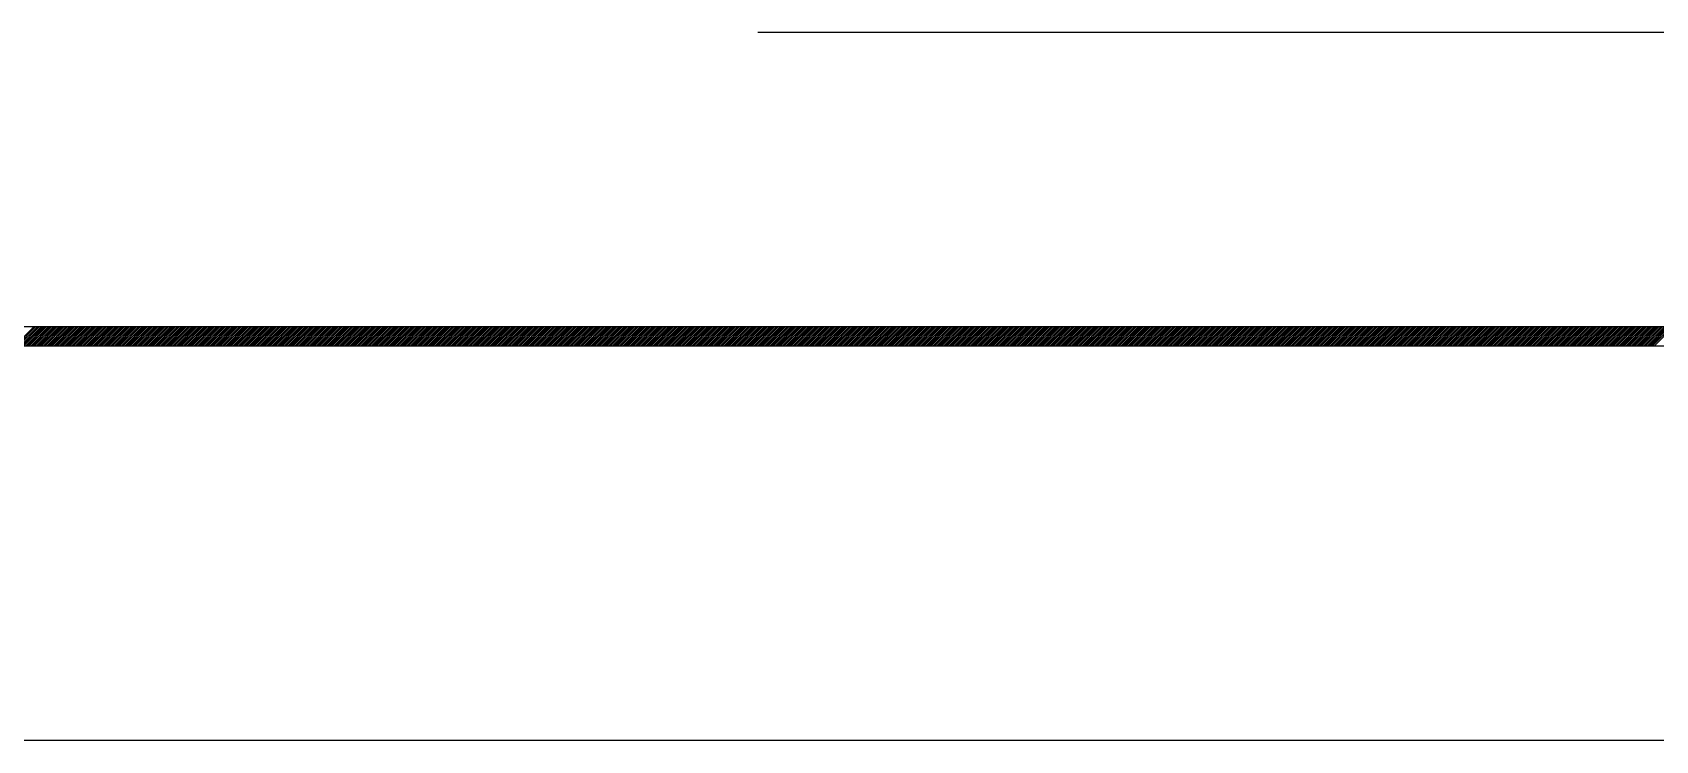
# Model space of a CAD drawing. Header units: millimetres. Extents: x 0 to 14700, y -398 to 10395.
# Drawn here: x 9075.4 to 9204.9, y 5498.3 to 5554.8 of the extents above; entities that cross this region are included whole.
import ezdxf

# ---------------------------------------------------------------- set-up
doc = ezdxf.new("R2010")
doc.units = ezdxf.units.MM
doc.header["$LTSCALE"] = 350
doc.linetypes.add('K', pattern=[2.5, 1.25, -0.25, 0.25, -0.25, 0.25, -0.25])
doc.layers.add('01', color=7, linetype='Continuous')
doc.layers.add('07', color=6, linetype='K')

# ---------------------------------------------------------------- blocks, each defined once
blk = doc.blocks.new('rtrtrt')
at = {"layer": '07', "color": 6, "linetype": 'K', "ltscale": 0.8}
for p, q in [((8330.93, 22073.95), (7868.51, 22073.95)), ((7706.62, 22048.95), (8099.72, 22048.95)), ((8082.72, 22017.45), (7845.3, 22017.45))]:
    blk.add_line(p, q, dxfattribs=at)
at = {"layer": '07', "color": 6, "linetype": 'K'}
for p, q in [((8330.93, 22050.45), (7868.51, 22050.45)), ((7921.66, 22048.95), (7923.16, 22050.45)), ((7921.8, 22048.95), (7923.3, 22050.45)), ((7921.94, 22048.95), (7923.44, 22050.45)), ((7922.08, 22048.95), (7923.58, 22050.45)), ((7922.23, 22048.95), (7923.73, 22050.45)), ((7922.37, 22048.95), (7923.87, 22050.45)), ((7922.51, 22048.95), (7924.01, 22050.45)), ((7922.65, 22048.95), (7924.15, 22050.45)), ((7922.79, 22048.95), (7924.29, 22050.45)), ((7922.93, 22048.95), (7924.43, 22050.45)), ((7923.07, 22048.95), (7924.57, 22050.45)), ((7923.22, 22048.95), (7924.72, 22050.45)), ((7923.36, 22048.95), (7924.86, 22050.45)), ((7923.5, 22048.95), (7925, 22050.45)), ((7923.64, 22048.95), (7925.14, 22050.45)), ((7923.78, 22048.95), (7925.28, 22050.45)), ((7923.92, 22048.95), (7925.42, 22050.45)), ((7924.06, 22048.95), (7925.56, 22050.45)), ((7924.21, 22048.95), (7925.71, 22050.45)), ((7924.35, 22048.95), (7925.85, 22050.45)), ((7924.49, 22048.95), (7925.99, 22050.45)), ((7924.63, 22048.95), (7926.13, 22050.45)), ((7924.77, 22048.95), (7926.27, 22050.45)), ((7924.91, 22048.95), (7926.41, 22050.45)), ((7925.05, 22048.95), (7926.55, 22050.45)), ((7925.2, 22048.95), (7926.7, 22050.45)), ((7925.34, 22048.95), (7926.84, 22050.45)), ((7925.48, 22048.95), (7926.98, 22050.45)), ((7925.62, 22048.95), (7927.12, 22050.45)), ((7925.76, 22048.95), (7927.26, 22050.45)), ((7925.9, 22048.95), (7927.4, 22050.45)), ((7926.04, 22048.95), (7927.54, 22050.45)), ((7926.19, 22048.95), (7927.69, 22050.45)), ((7926.33, 22048.95), (7927.83, 22050.45)), ((7926.47, 22048.95), (7927.97, 22050.45)), ((7926.61, 22048.95), (7928.11, 22050.45)), ((7926.75, 22048.95), (7928.25, 22050.45)), ((7926.89, 22048.95), (7928.39, 22050.45)), ((7927.03, 22048.95), (7928.53, 22050.45)), ((7927.17, 22048.95), (7928.67, 22050.45)), ((7927.32, 22048.95), (7928.82, 22050.45)), ((7927.46, 22048.95), (7928.96, 22050.45)), ((7927.6, 22048.95), (7929.1, 22050.45)), ((7927.74, 22048.95), (7929.24, 22050.45)), ((7927.88, 22048.95), (7929.38, 22050.45)), ((7928.02, 22048.95), (7929.52, 22050.45)), ((7928.16, 22048.95), (7929.66, 22050.45)), ((7928.31, 22048.95), (7929.81, 22050.45)), ((7928.45, 22048.95), (7929.95, 22050.45)), ((7928.59, 22048.95), (7930.09, 22050.45)), ((7928.73, 22048.95), (7930.23, 22050.45)), ((7928.87, 22048.95), (7930.37, 22050.45)), ((7929.01, 22048.95), (7930.51, 22050.45)), ((7929.15, 22048.95), (7930.65, 22050.45)), ((7929.3, 22048.95), (7930.8, 22050.45)), ((7929.44, 22048.95), (7930.94, 22050.45)), ((7929.58, 22048.95), (7931.08, 22050.45)), ((7929.72, 22048.95), (7931.22, 22050.45)), ((7929.86, 22048.95), (7931.36, 22050.45)), ((7930, 22048.95), (7931.5, 22050.45)), ((7930.14, 22048.95), (7931.64, 22050.45)), ((7930.29, 22048.95), (7931.79, 22050.45)), ((7930.43, 22048.95), (7931.93, 22050.45)), ((7930.57, 22048.95), (7932.07, 22050.45)), ((7930.71, 22048.95), (7932.21, 22050.45)), ((7930.85, 22048.95), (7932.35, 22050.45)), ((7930.99, 22048.95), (7932.49, 22050.45)), ((7931.13, 22048.95), (7932.63, 22050.45)), ((7931.28, 22048.95), (7932.78, 22050.45)), ((7931.42, 22048.95), (7932.92, 22050.45)), ((7931.56, 22048.95), (7933.06, 22050.45)), ((7931.7, 22048.95), (7933.2, 22050.45)), ((7931.84, 22048.95), (7933.34, 22050.45)), ((7931.98, 22048.95), (7933.48, 22050.45)), ((7932.12, 22048.95), (7933.62, 22050.45)), ((7932.27, 22048.95), (7933.77, 22050.45)), ((7932.41, 22048.95), (7933.91, 22050.45)), ((7932.55, 22048.95), (7934.05, 22050.45)), ((7932.69, 22048.95), (7934.19, 22050.45)), ((7932.83, 22048.95), (7934.33, 22050.45)), ((7932.97, 22048.95), (7934.47, 22050.45)), ((7933.11, 22048.95), (7934.61, 22050.45)), ((7933.26, 22048.95), (7934.76, 22050.45)), ((7933.4, 22048.95), (7934.9, 22050.45)), ((7933.54, 22048.95), (7935.04, 22050.45)), ((7933.68, 22048.95), (7935.18, 22050.45)), ((7933.82, 22048.95), (7935.32, 22050.45)), ((7933.96, 22048.95), (7935.46, 22050.45)), ((7934.1, 22048.95), (7935.6, 22050.45)), ((7934.25, 22048.95), (7935.75, 22050.45)), ((7934.39, 22048.95), (7935.89, 22050.45)), ((7934.53, 22048.95), (7936.03, 22050.45)), ((7934.67, 22048.95), (7936.17, 22050.45)), ((7934.81, 22048.95), (7936.31, 22050.45)), ((7934.95, 22048.95), (7936.45, 22050.45)), ((7935.09, 22048.95), (7936.59, 22050.45)), ((7935.24, 22048.95), (7936.74, 22050.45)), ((7935.38, 22048.95), (7936.88, 22050.45)), ((7935.52, 22048.95), (7937.02, 22050.45)), ((7935.66, 22048.95), (7937.16, 22050.45)), ((7935.8, 22048.95), (7937.3, 22050.45)), ((7935.94, 22048.95), (7937.44, 22050.45)), ((7936.08, 22048.95), (7937.58, 22050.45)), ((7936.23, 22048.95), (7937.73, 22050.45)), ((7936.37, 22048.95), (7937.87, 22050.45)), ((7936.51, 22048.95), (7938.01, 22050.45)), ((7936.65, 22048.95), (7938.15, 22050.45)), ((7936.79, 22048.95), (7938.29, 22050.45)), ((7936.93, 22048.95), (7938.43, 22050.45)), ((7937.07, 22048.95), (7938.57, 22050.45)), ((7937.22, 22048.95), (7938.72, 22050.45)), ((7937.36, 22048.95), (7938.86, 22050.45)), ((7937.5, 22048.95), (7939, 22050.45)), ((7937.64, 22048.95), (7939.14, 22050.45)), ((7937.78, 22048.95), (7939.28, 22050.45)), ((7937.92, 22048.95), (7939.42, 22050.45)), ((7938.06, 22048.95), (7939.56, 22050.45)), ((7938.21, 22048.95), (7939.71, 22050.45)), ((7938.35, 22048.95), (7939.85, 22050.45)), ((7938.49, 22048.95), (7939.99, 22050.45)), ((7938.63, 22048.95), (7940.13, 22050.45)), ((7938.77, 22048.95), (7940.27, 22050.45)), ((7938.91, 22048.95), (7940.41, 22050.45)), ((7939.05, 22048.95), (7940.55, 22050.45)), ((7939.2, 22048.95), (7940.7, 22050.45)), ((7939.34, 22048.95), (7940.84, 22050.45)), ((7939.48, 22048.95), (7940.98, 22050.45)), ((7939.62, 22048.95), (7941.12, 22050.45)), ((7939.76, 22048.95), (7941.26, 22050.45)), ((7939.9, 22048.95), (7941.4, 22050.45)), ((7940.04, 22048.95), (7941.54, 22050.45)), ((7940.19, 22048.95), (7941.69, 22050.45)), ((7940.33, 22048.95), (7941.83, 22050.45)), ((7940.47, 22048.95), (7941.97, 22050.45)), ((7940.61, 22048.95), (7942.11, 22050.45)), ((7940.75, 22048.95), (7942.25, 22050.45)), ((7940.89, 22048.95), (7942.39, 22050.45)), ((7941.03, 22048.95), (7942.53, 22050.45)), ((7941.18, 22048.95), (7942.68, 22050.45)), ((7941.32, 22048.95), (7942.82, 22050.45)), ((7941.46, 22048.95), (7942.96, 22050.45)), ((7941.6, 22048.95), (7943.1, 22050.45)), ((7941.74, 22048.95), (7943.24, 22050.45)), ((7941.88, 22048.95), (7943.38, 22050.45)), ((7942.02, 22048.95), (7943.52, 22050.45)), ((7942.17, 22048.95), (7943.67, 22050.45)), ((7942.31, 22048.95), (7943.81, 22050.45)), ((7942.45, 22048.95), (7943.95, 22050.45)), ((7942.59, 22048.95), (7944.09, 22050.45)), ((7942.73, 22048.95), (7944.23, 22050.45)), ((7942.87, 22048.95), (7944.37, 22050.45)), ((7943.01, 22048.95), (7944.51, 22050.45)), ((7943.16, 22048.95), (7944.66, 22050.45)), ((7943.3, 22048.95), (7944.8, 22050.45)), ((7943.44, 22048.95), (7944.94, 22050.45)), ((7943.58, 22048.95), (7945.08, 22050.45)), ((7943.72, 22048.95), (7945.22, 22050.45)), ((7943.86, 22048.95), (7945.36, 22050.45)), ((7944, 22048.95), (7945.5, 22050.45)), ((7944.15, 22048.95), (7945.65, 22050.45)), ((7944.29, 22048.95), (7945.79, 22050.45)), ((7944.43, 22048.95), (7945.93, 22050.45)), ((7944.57, 22048.95), (7946.07, 22050.45)), ((7944.71, 22048.95), (7946.21, 22050.45)), ((7944.85, 22048.95), (7946.35, 22050.45)), ((7944.99, 22048.95), (7946.49, 22050.45)), ((7945.14, 22048.95), (7946.64, 22050.45)), ((7945.28, 22048.95), (7946.78, 22050.45)), ((7945.42, 22048.95), (7946.92, 22050.45)), ((7945.56, 22048.95), (7947.06, 22050.45)), ((7945.7, 22048.95), (7947.2, 22050.45)), ((7945.84, 22048.95), (7947.34, 22050.45)), ((7945.98, 22048.95), (7947.48, 22050.45)), ((7946.13, 22048.95), (7947.63, 22050.45)), ((7946.27, 22048.95), (7947.77, 22050.45)), ((7946.41, 22048.95), (7947.91, 22050.45)), ((7946.55, 22048.95), (7948.05, 22050.45)), ((7946.69, 22048.95), (7948.19, 22050.45)), ((7946.83, 22048.95), (7948.33, 22050.45)), ((7946.97, 22048.95), (7948.47, 22050.45)), ((7947.12, 22048.95), (7948.62, 22050.45)), ((7947.26, 22048.95), (7948.76, 22050.45)), ((7947.4, 22048.95), (7948.9, 22050.45)), ((7947.54, 22048.95), (7949.04, 22050.45)), ((7947.68, 22048.95), (7949.18, 22050.45)), ((7947.82, 22048.95), (7949.32, 22050.45)), ((7947.96, 22048.95), (7949.46, 22050.45)), ((7948.11, 22048.95), (7949.61, 22050.45)), ((7948.25, 22048.95), (7949.75, 22050.45)), ((7948.39, 22048.95), (7949.89, 22050.45)), ((7948.53, 22048.95), (7950.03, 22050.45)), ((7948.67, 22048.95), (7950.17, 22050.45)), ((7948.81, 22048.95), (7950.31, 22050.45)), ((7948.95, 22048.95), (7950.45, 22050.45)), ((7949.1, 22048.95), (7950.6, 22050.45)), ((7949.24, 22048.95), (7950.74, 22050.45)), ((7949.38, 22048.95), (7950.88, 22050.45)), ((7949.52, 22048.95), (7951.02, 22050.45)), ((7949.66, 22048.95), (7951.16, 22050.45)), ((7949.8, 22048.95), (7951.3, 22050.45)), ((7949.94, 22048.95), (7951.44, 22050.45)), ((7950.09, 22048.95), (7951.59, 22050.45)), ((7950.23, 22048.95), (7951.73, 22050.45)), ((7950.37, 22048.95), (7951.87, 22050.45)), ((7950.51, 22048.95), (7952.01, 22050.45)), ((7950.65, 22048.95), (7952.15, 22050.45)), ((7950.79, 22048.95), (7952.29, 22050.45)), ((7950.93, 22048.95), (7952.43, 22050.45)), ((7951.08, 22048.95), (7952.58, 22050.45)), ((7951.22, 22048.95), (7952.72, 22050.45)), ((7951.36, 22048.95), (7952.86, 22050.45)), ((7951.5, 22048.95), (7953, 22050.45)), ((7951.64, 22048.95), (7953.14, 22050.45)), ((7951.78, 22048.95), (7953.28, 22050.45)), ((7951.92, 22048.95), (7953.42, 22050.45)), ((7952.07, 22048.95), (7953.57, 22050.45)), ((7952.21, 22048.95), (7953.71, 22050.45)), ((7952.35, 22048.95), (7953.85, 22050.45)), ((7952.49, 22048.95), (7953.99, 22050.45)), ((7952.63, 22048.95), (7954.13, 22050.45)), ((7952.77, 22048.95), (7954.27, 22050.45)), ((7952.91, 22048.95), (7954.41, 22050.45)), ((7953.06, 22048.95), (7954.56, 22050.45)), ((7953.2, 22048.95), (7954.7, 22050.45)), ((7953.34, 22048.95), (7954.84, 22050.45)), ((7953.48, 22048.95), (7954.98, 22050.45)), ((7953.62, 22048.95), (7955.12, 22050.45)), ((7953.76, 22048.95), (7955.26, 22050.45)), ((7953.9, 22048.95), (7955.4, 22050.45)), ((7954.05, 22048.95), (7955.55, 22050.45)), ((7954.19, 22048.95), (7955.69, 22050.45)), ((7954.33, 22048.95), (7955.83, 22050.45)), ((7954.47, 22048.95), (7955.97, 22050.45)), ((7954.61, 22048.95), (7956.11, 22050.45)), ((7954.75, 22048.95), (7956.25, 22050.45)), ((7954.89, 22048.95), (7956.39, 22050.45)), ((7955.03, 22048.95), (7956.53, 22050.45)), ((7955.18, 22048.95), (7956.68, 22050.45)), ((7955.32, 22048.95), (7956.82, 22050.45)), ((7955.46, 22048.95), (7956.96, 22050.45)), ((7955.6, 22048.95), (7957.1, 22050.45)), ((7955.74, 22048.95), (7957.24, 22050.45)), ((7955.88, 22048.95), (7957.38, 22050.45)), ((7956.02, 22048.95), (7957.52, 22050.45)), ((7956.17, 22048.95), (7957.67, 22050.45)), ((7956.31, 22048.95), (7957.81, 22050.45)), ((7956.45, 22048.95), (7957.95, 22050.45)), ((7956.59, 22048.95), (7958.09, 22050.45)), ((7956.73, 22048.95), (7958.23, 22050.45)), ((7956.87, 22048.95), (7958.37, 22050.45)), ((7957.01, 22048.95), (7958.51, 22050.45)), ((7957.16, 22048.95), (7958.66, 22050.45)), ((7957.3, 22048.95), (7958.8, 22050.45)), ((7957.44, 22048.95), (7958.94, 22050.45)), ((7957.58, 22048.95), (7959.08, 22050.45)), ((7957.72, 22048.95), (7959.22, 22050.45)), ((7957.86, 22048.95), (7959.36, 22050.45)), ((7958, 22048.95), (7959.5, 22050.45)), ((7958.15, 22048.95), (7959.65, 22050.45)), ((7958.29, 22048.95), (7959.79, 22050.45)), ((7958.43, 22048.95), (7959.93, 22050.45)), ((7958.57, 22048.95), (7960.07, 22050.45)), ((7958.71, 22048.95), (7960.21, 22050.45)), ((7958.85, 22048.95), (7960.35, 22050.45)), ((7958.99, 22048.95), (7960.49, 22050.45)), ((7959.14, 22048.95), (7960.64, 22050.45)), ((7959.28, 22048.95), (7960.78, 22050.45)), ((7959.42, 22048.95), (7960.92, 22050.45)), ((7959.56, 22048.95), (7961.06, 22050.45)), ((7959.7, 22048.95), (7961.2, 22050.45)), ((7959.84, 22048.95), (7961.34, 22050.45)), ((7959.98, 22048.95), (7961.48, 22050.45)), ((7960.13, 22048.95), (7961.63, 22050.45)), ((7960.27, 22048.95), (7961.77, 22050.45)), ((7960.41, 22048.95), (7961.91, 22050.45)), ((7960.55, 22048.95), (7962.05, 22050.45)), ((7960.69, 22048.95), (7962.19, 22050.45)), ((7960.83, 22048.95), (7962.33, 22050.45)), ((7960.97, 22048.95), (7962.47, 22050.45)), ((7961.12, 22048.95), (7962.62, 22050.45)), ((7961.26, 22048.95), (7962.76, 22050.45)), ((7961.4, 22048.95), (7962.9, 22050.45)), ((7961.54, 22048.95), (7963.04, 22050.45)), ((7961.68, 22048.95), (7963.18, 22050.45)), ((7961.82, 22048.95), (7963.32, 22050.45)), ((7961.96, 22048.95), (7963.46, 22050.45)), ((7962.11, 22048.95), (7963.61, 22050.45)), ((7962.25, 22048.95), (7963.75, 22050.45)), ((7962.39, 22048.95), (7963.89, 22050.45)), ((7962.53, 22048.95), (7964.03, 22050.45)), ((7962.67, 22048.95), (7964.17, 22050.45)), ((7962.81, 22048.95), (7964.31, 22050.45)), ((7962.95, 22048.95), (7964.45, 22050.45)), ((7963.1, 22048.95), (7964.6, 22050.45)), ((7963.24, 22048.95), (7964.74, 22050.45)), ((7963.38, 22048.95), (7964.88, 22050.45)), ((7963.52, 22048.95), (7965.02, 22050.45)), ((7963.66, 22048.95), (7965.16, 22050.45)), ((7963.8, 22048.95), (7965.3, 22050.45)), ((7963.94, 22048.95), (7965.44, 22050.45)), ((7964.09, 22048.95), (7965.59, 22050.45)), ((7964.23, 22048.95), (7965.73, 22050.45)), ((7964.37, 22048.95), (7965.87, 22050.45)), ((7964.51, 22048.95), (7966.01, 22050.45)), ((7964.65, 22048.95), (7966.15, 22050.45)), ((7964.79, 22048.95), (7966.29, 22050.45)), ((7964.93, 22048.95), (7966.43, 22050.45)), ((7965.08, 22048.95), (7966.58, 22050.45)), ((7965.22, 22048.95), (7966.72, 22050.45)), ((7965.36, 22048.95), (7966.86, 22050.45)), ((7965.5, 22048.95), (7967, 22050.45)), ((7965.64, 22048.95), (7967.14, 22050.45)), ((7965.78, 22048.95), (7967.28, 22050.45)), ((7965.92, 22048.95), (7967.42, 22050.45)), ((7966.07, 22048.95), (7967.57, 22050.45)), ((7966.21, 22048.95), (7967.71, 22050.45)), ((7966.35, 22048.95), (7967.85, 22050.45)), ((7966.49, 22048.95), (7967.99, 22050.45)), ((7966.63, 22048.95), (7968.13, 22050.45)), ((7966.77, 22048.95), (7968.27, 22050.45)), ((7966.91, 22048.95), (7968.41, 22050.45)), ((7967.06, 22048.95), (7968.56, 22050.45)), ((7967.2, 22048.95), (7968.7, 22050.45)), ((7967.34, 22048.95), (7968.84, 22050.45)), ((7967.48, 22048.95), (7968.98, 22050.45)), ((7967.62, 22048.95), (7969.12, 22050.45)), ((7967.76, 22048.95), (7969.26, 22050.45)), ((7967.9, 22048.95), (7969.4, 22050.45)), ((7968.05, 22048.95), (7969.55, 22050.45)), ((7968.19, 22048.95), (7969.69, 22050.45)), ((7968.33, 22048.95), (7969.83, 22050.45)), ((7968.47, 22048.95), (7969.97, 22050.45)), ((7968.61, 22048.95), (7970.11, 22050.45)), ((7968.75, 22048.95), (7970.25, 22050.45)), ((7968.89, 22048.95), (7970.39, 22050.45)), ((7969.04, 22048.95), (7970.54, 22050.45)), ((7969.18, 22048.95), (7970.68, 22050.45)), ((7969.32, 22048.95), (7970.82, 22050.45)), ((7969.46, 22048.95), (7970.96, 22050.45)), ((7969.6, 22048.95), (7971.1, 22050.45)), ((7969.74, 22048.95), (7971.24, 22050.45)), ((7969.88, 22048.95), (7971.38, 22050.45)), ((7970.03, 22048.95), (7971.53, 22050.45)), ((7970.17, 22048.95), (7971.67, 22050.45)), ((7970.31, 22048.95), (7971.81, 22050.45)), ((7970.45, 22048.95), (7971.95, 22050.45)), ((7970.59, 22048.95), (7972.09, 22050.45)), ((7970.73, 22048.95), (7972.23, 22050.45)), ((7970.87, 22048.95), (7972.37, 22050.45)), ((7971.02, 22048.95), (7972.52, 22050.45)), ((7971.16, 22048.95), (7972.66, 22050.45)), ((7971.3, 22048.95), (7972.8, 22050.45)), ((7971.44, 22048.95), (7972.94, 22050.45)), ((7971.58, 22048.95), (7973.08, 22050.45)), ((7971.72, 22048.95), (7973.22, 22050.45)), ((7971.86, 22048.95), (7973.36, 22050.45)), ((7972.01, 22048.95), (7973.51, 22050.45)), ((7972.15, 22048.95), (7973.65, 22050.45)), ((7972.29, 22048.95), (7973.79, 22050.45)), ((7972.43, 22048.95), (7973.93, 22050.45)), ((7972.57, 22048.95), (7974.07, 22050.45)), ((7972.71, 22048.95), (7974.21, 22050.45)), ((7972.85, 22048.95), (7974.35, 22050.45)), ((7973, 22048.95), (7974.5, 22050.45)), ((7973.14, 22048.95), (7974.64, 22050.45)), ((7973.28, 22048.95), (7974.78, 22050.45)), ((7973.42, 22048.95), (7974.92, 22050.45)), ((7973.56, 22048.95), (7975.06, 22050.45)), ((7973.7, 22048.95), (7975.2, 22050.45)), ((7973.84, 22048.95), (7975.34, 22050.45)), ((7973.99, 22048.95), (7975.49, 22050.45)), ((7974.13, 22048.95), (7975.63, 22050.45)), ((7974.27, 22048.95), (7975.77, 22050.45)), ((7974.41, 22048.95), (7975.91, 22050.45)), ((7974.55, 22048.95), (7976.05, 22050.45)), ((7974.69, 22048.95), (7976.19, 22050.45)), ((7974.83, 22048.95), (7976.33, 22050.45)), ((7974.98, 22048.95), (7976.48, 22050.45)), ((7975.12, 22048.95), (7976.62, 22050.45)), ((7975.26, 22048.95), (7976.76, 22050.45)), ((7975.4, 22048.95), (7976.9, 22050.45)), ((7975.54, 22048.95), (7977.04, 22050.45)), ((7975.68, 22048.95), (7977.18, 22050.45)), ((7975.82, 22048.95), (7977.32, 22050.45)), ((7975.97, 22048.95), (7977.47, 22050.45)), ((7976.11, 22048.95), (7977.61, 22050.45)), ((7976.25, 22048.95), (7977.75, 22050.45)), ((7976.39, 22048.95), (7977.89, 22050.45)), ((7976.53, 22048.95), (7978.03, 22050.45)), ((7976.67, 22048.95), (7978.17, 22050.45)), ((7976.81, 22048.95), (7978.31, 22050.45)), ((7976.96, 22048.95), (7978.46, 22050.45)), ((7977.1, 22048.95), (7978.6, 22050.45)), ((7977.24, 22048.95), (7978.74, 22050.45)), ((7977.38, 22048.95), (7978.88, 22050.45)), ((7977.52, 22048.95), (7979.02, 22050.45)), ((7977.66, 22048.95), (7979.16, 22050.45)), ((7977.8, 22048.95), (7979.3, 22050.45)), ((7977.95, 22048.95), (7979.45, 22050.45)), ((7978.09, 22048.95), (7979.59, 22050.45)), ((7978.23, 22048.95), (7979.73, 22050.45)), ((7978.37, 22048.95), (7979.87, 22050.45)), ((7978.51, 22048.95), (7980.01, 22050.45)), ((7978.65, 22048.95), (7980.15, 22050.45)), ((7978.79, 22048.95), (7980.29, 22050.45)), ((7978.94, 22048.95), (7980.44, 22050.45)), ((7979.08, 22048.95), (7980.58, 22050.45)), ((7979.22, 22048.95), (7980.72, 22050.45)), ((7979.36, 22048.95), (7980.86, 22050.45)), ((7979.5, 22048.95), (7981, 22050.45)), ((7979.64, 22048.95), (7981.14, 22050.45)), ((7979.78, 22048.95), (7981.28, 22050.45)), ((7979.93, 22048.95), (7981.43, 22050.45)), ((7980.07, 22048.95), (7981.57, 22050.45)), ((7980.21, 22048.95), (7981.71, 22050.45)), ((7980.35, 22048.95), (7981.85, 22050.45)), ((7980.49, 22048.95), (7981.99, 22050.45)), ((7980.63, 22048.95), (7982.13, 22050.45)), ((7980.77, 22048.95), (7982.27, 22050.45)), ((7980.92, 22048.95), (7982.42, 22050.45)), ((7981.06, 22048.95), (7982.56, 22050.45)), ((7981.2, 22048.95), (7982.7, 22050.45)), ((7981.34, 22048.95), (7982.84, 22050.45)), ((7981.48, 22048.95), (7982.98, 22050.45)), ((7981.62, 22048.95), (7983.12, 22050.45)), ((7981.76, 22048.95), (7983.26, 22050.45)), ((7981.91, 22048.95), (7983.41, 22050.45)), ((7982.05, 22048.95), (7983.55, 22050.45)), ((7982.19, 22048.95), (7983.69, 22050.45)), ((7982.33, 22048.95), (7983.83, 22050.45)), ((7982.47, 22048.95), (7983.97, 22050.45)), ((7982.61, 22048.95), (7984.11, 22050.45)), ((7982.75, 22048.95), (7984.25, 22050.45)), ((7982.89, 22048.95), (7984.39, 22050.45)), ((7983.04, 22048.95), (7984.54, 22050.45)), ((7983.18, 22048.95), (7984.68, 22050.45)), ((7983.32, 22048.95), (7984.82, 22050.45)), ((7983.46, 22048.95), (7984.96, 22050.45)), ((7983.6, 22048.95), (7985.1, 22050.45)), ((7983.74, 22048.95), (7985.24, 22050.45)), ((7983.88, 22048.95), (7985.38, 22050.45)), ((7984.03, 22048.95), (7985.53, 22050.45)), ((7984.17, 22048.95), (7985.67, 22050.45)), ((7984.31, 22048.95), (7985.81, 22050.45)), ((7984.45, 22048.95), (7985.95, 22050.45)), ((7984.59, 22048.95), (7986.09, 22050.45)), ((7984.73, 22048.95), (7986.23, 22050.45)), ((7984.87, 22048.95), (7986.37, 22050.45)), ((7985.02, 22048.95), (7986.52, 22050.45)), ((7985.16, 22048.95), (7986.66, 22050.45)), ((7985.3, 22048.95), (7986.8, 22050.45)), ((7985.44, 22048.95), (7986.94, 22050.45)), ((7985.58, 22048.95), (7987.08, 22050.45)), ((7985.72, 22048.95), (7987.22, 22050.45)), ((7985.86, 22048.95), (7987.36, 22050.45)), ((7986.01, 22048.95), (7987.51, 22050.45)), ((7986.15, 22048.95), (7987.65, 22050.45)), ((7986.29, 22048.95), (7987.79, 22050.45)), ((7986.43, 22048.95), (7987.93, 22050.45)), ((7986.57, 22048.95), (7988.07, 22050.45)), ((7986.71, 22048.95), (7988.21, 22050.45)), ((7986.85, 22048.95), (7988.35, 22050.45)), ((7987, 22048.95), (7988.5, 22050.45)), ((7987.14, 22048.95), (7988.64, 22050.45)), ((7987.28, 22048.95), (7988.78, 22050.45)), ((7987.42, 22048.95), (7988.92, 22050.45)), ((7987.56, 22048.95), (7989.06, 22050.45)), ((7987.7, 22048.95), (7989.2, 22050.45)), ((7987.84, 22048.95), (7989.34, 22050.45)), ((7987.99, 22048.95), (7989.49, 22050.45)), ((7988.13, 22048.95), (7989.63, 22050.45)), ((7988.27, 22048.95), (7989.77, 22050.45)), ((7988.41, 22048.95), (7989.91, 22050.45)), ((7988.55, 22048.95), (7990.05, 22050.45)), ((7988.69, 22048.95), (7990.19, 22050.45)), ((7988.83, 22048.95), (7990.33, 22050.45)), ((7988.98, 22048.95), (7990.48, 22050.45)), ((7989.12, 22048.95), (7990.62, 22050.45)), ((7989.26, 22048.95), (7990.76, 22050.45)), ((7989.4, 22048.95), (7990.9, 22050.45)), ((7989.54, 22048.95), (7991.04, 22050.45)), ((7989.68, 22048.95), (7991.18, 22050.45)), ((7989.82, 22048.95), (7991.32, 22050.45)), ((7989.97, 22048.95), (7991.47, 22050.45)), ((7990.11, 22048.95), (7991.61, 22050.45)), ((7990.25, 22048.95), (7991.75, 22050.45)), ((7990.39, 22048.95), (7991.89, 22050.45)), ((7990.53, 22048.95), (7992.03, 22050.45)), ((7990.67, 22048.95), (7992.17, 22050.45)), ((7990.81, 22048.95), (7992.31, 22050.45)), ((7990.96, 22048.95), (7992.46, 22050.45)), ((7991.1, 22048.95), (7992.6, 22050.45)), ((7991.24, 22048.95), (7992.74, 22050.45)), ((7991.38, 22048.95), (7992.88, 22050.45)), ((7991.52, 22048.95), (7993.02, 22050.45)), ((7991.66, 22048.95), (7993.16, 22050.45)), ((7991.8, 22048.95), (7993.3, 22050.45)), ((7991.95, 22048.95), (7993.45, 22050.45)), ((7992.09, 22048.95), (7993.59, 22050.45)), ((7992.23, 22048.95), (7993.73, 22050.45)), ((7992.37, 22048.95), (7993.87, 22050.45)), ((7992.51, 22048.95), (7994.01, 22050.45)), ((7992.65, 22048.95), (7994.15, 22050.45)), ((7992.79, 22048.95), (7994.29, 22050.45)), ((7992.94, 22048.95), (7994.44, 22050.45)), ((7993.08, 22048.95), (7994.58, 22050.45)), ((7993.22, 22048.95), (7994.72, 22050.45)), ((7993.36, 22048.95), (7994.86, 22050.45)), ((7993.5, 22048.95), (7995, 22050.45)), ((7993.64, 22048.95), (7995.14, 22050.45)), ((7993.78, 22048.95), (7995.28, 22050.45)), ((7993.93, 22048.95), (7995.43, 22050.45)), ((7994.07, 22048.95), (7995.57, 22050.45)), ((7994.21, 22048.95), (7995.71, 22050.45)), ((7994.35, 22048.95), (7995.85, 22050.45)), ((7994.49, 22048.95), (7995.99, 22050.45)), ((7994.63, 22048.95), (7996.13, 22050.45)), ((7994.77, 22048.95), (7996.27, 22050.45)), ((7994.92, 22048.95), (7996.42, 22050.45)), ((7995.06, 22048.95), (7996.56, 22050.45)), ((7995.2, 22048.95), (7996.7, 22050.45)), ((7995.34, 22048.95), (7996.84, 22050.45)), ((7995.48, 22048.95), (7996.98, 22050.45)), ((7995.62, 22048.95), (7997.12, 22050.45)), ((7995.76, 22048.95), (7997.26, 22050.45)), ((7995.91, 22048.95), (7997.41, 22050.45)), ((7996.05, 22048.95), (7997.55, 22050.45)), ((7996.19, 22048.95), (7997.69, 22050.45)), ((7996.33, 22048.95), (7997.83, 22050.45)), ((7996.47, 22048.95), (7997.97, 22050.45)), ((7996.61, 22048.95), (7998.11, 22050.45)), ((7996.75, 22048.95), (7998.25, 22050.45)), ((7996.9, 22048.95), (7998.4, 22050.45)), ((7997.04, 22048.95), (7998.54, 22050.45)), ((7997.18, 22048.95), (7998.68, 22050.45)), ((7997.32, 22048.95), (7998.82, 22050.45)), ((7997.46, 22048.95), (7998.96, 22050.45)), ((7997.6, 22048.95), (7999.1, 22050.45)), ((7997.74, 22048.95), (7999.24, 22050.45)), ((7997.89, 22048.95), (7999.39, 22050.45)), ((7998.03, 22048.95), (7999.53, 22050.45)), ((7998.17, 22048.95), (7999.67, 22050.45)), ((7998.31, 22048.95), (7999.81, 22050.45)), ((7998.45, 22048.95), (7999.95, 22050.45)), ((7998.59, 22048.95), (8000.09, 22050.45)), ((7998.73, 22048.95), (8000.23, 22050.45)), ((7998.88, 22048.95), (8000.38, 22050.45)), ((7999.02, 22048.95), (8000.52, 22050.45)), ((7999.16, 22048.95), (8000.66, 22050.45)), ((7999.3, 22048.95), (8000.8, 22050.45)), ((7999.44, 22048.95), (8000.94, 22050.45)), ((7999.58, 22048.95), (8001.08, 22050.45)), ((7999.72, 22048.95), (8001.22, 22050.45)), ((7999.87, 22048.95), (8001.37, 22050.45)), ((8000.01, 22048.95), (8001.51, 22050.45)), ((8000.15, 22048.95), (8001.65, 22050.45)), ((8000.29, 22048.95), (8001.79, 22050.45)), ((8000.43, 22048.95), (8001.93, 22050.45)), ((8000.57, 22048.95), (8002.07, 22050.45)), ((8000.71, 22048.95), (8002.21, 22050.45)), ((8000.86, 22048.95), (8002.36, 22050.45)), ((8001, 22048.95), (8002.5, 22050.45)), ((8001.14, 22048.95), (8002.64, 22050.45)), ((8001.28, 22048.95), (8002.78, 22050.45)), ((8001.42, 22048.95), (8002.92, 22050.45)), ((8001.56, 22048.95), (8003.06, 22050.45)), ((8001.7, 22048.95), (8003.2, 22050.45)), ((8001.85, 22048.95), (8003.35, 22050.45)), ((8001.99, 22048.95), (8003.49, 22050.45)), ((8002.13, 22048.95), (8003.63, 22050.45)), ((8002.27, 22048.95), (8003.77, 22050.45)), ((8002.41, 22048.95), (8003.91, 22050.45)), ((8002.55, 22048.95), (8004.05, 22050.45)), ((8002.69, 22048.95), (8004.19, 22050.45)), ((8002.84, 22048.95), (8004.34, 22050.45)), ((8002.98, 22048.95), (8004.48, 22050.45)), ((8003.12, 22048.95), (8004.62, 22050.45)), ((8003.26, 22048.95), (8004.76, 22050.45)), ((8003.4, 22048.95), (8004.9, 22050.45)), ((8003.54, 22048.95), (8005.04, 22050.45)), ((8003.68, 22048.95), (8005.18, 22050.45)), ((8003.83, 22048.95), (8005.33, 22050.45)), ((8003.97, 22048.95), (8005.47, 22050.45)), ((8004.11, 22048.95), (8005.61, 22050.45)), ((8004.25, 22048.95), (8005.75, 22050.45)), ((8004.39, 22048.95), (8005.89, 22050.45)), ((8004.53, 22048.95), (8006.03, 22050.45)), ((8004.67, 22048.95), (8006.17, 22050.45)), ((8004.82, 22048.95), (8006.32, 22050.45)), ((8004.96, 22048.95), (8006.46, 22050.45)), ((8005.1, 22048.95), (8006.6, 22050.45)), ((8005.24, 22048.95), (8006.74, 22050.45)), ((8005.38, 22048.95), (8006.88, 22050.45)), ((8005.52, 22048.95), (8007.02, 22050.45)), ((8005.66, 22048.95), (8007.16, 22050.45)), ((8005.81, 22048.95), (8007.31, 22050.45)), ((8005.95, 22048.95), (8007.45, 22050.45)), ((8006.09, 22048.95), (8007.59, 22050.45)), ((8006.23, 22048.95), (8007.73, 22050.45)), ((8006.37, 22048.95), (8007.87, 22050.45)), ((8006.51, 22048.95), (8008.01, 22050.45)), ((8006.65, 22048.95), (8008.15, 22050.45)), ((8006.8, 22048.95), (8008.3, 22050.45)), ((8006.94, 22048.95), (8008.44, 22050.45)), ((8007.08, 22048.95), (8008.58, 22050.45)), ((8007.22, 22048.95), (8008.72, 22050.45)), ((8007.36, 22048.95), (8008.86, 22050.45)), ((8007.5, 22048.95), (8009, 22050.45)), ((8007.64, 22048.95), (8009.14, 22050.45)), ((8007.79, 22048.95), (8009.29, 22050.45)), ((8007.93, 22048.95), (8009.43, 22050.45)), ((8008.07, 22048.95), (8009.57, 22050.45)), ((8008.21, 22048.95), (8009.71, 22050.45)), ((8008.35, 22048.95), (8009.85, 22050.45)), ((8008.49, 22048.95), (8009.99, 22050.45)), ((8008.63, 22048.95), (8010.13, 22050.45)), ((8008.78, 22048.95), (8010.28, 22050.45)), ((8008.92, 22048.95), (8010.42, 22050.45)), ((8009.06, 22048.95), (8010.56, 22050.45)), ((8009.2, 22048.95), (8010.7, 22050.45)), ((8009.34, 22048.95), (8010.84, 22050.45)), ((8009.48, 22048.95), (8010.98, 22050.45)), ((8009.62, 22048.95), (8011.12, 22050.45)), ((8009.77, 22048.95), (8011.27, 22050.45)), ((8009.91, 22048.95), (8011.41, 22050.45)), ((8010.05, 22048.95), (8011.55, 22050.45)), ((8010.19, 22048.95), (8011.69, 22050.45)), ((8010.33, 22048.95), (8011.83, 22050.45)), ((8010.47, 22048.95), (8011.97, 22050.45)), ((8010.61, 22048.95), (8012.11, 22050.45)), ((8010.75, 22048.95), (8012.25, 22050.45)), ((8010.9, 22048.95), (8012.4, 22050.45)), ((8011.04, 22048.95), (8012.54, 22050.45)), ((8011.18, 22048.95), (8012.68, 22050.45)), ((8011.32, 22048.95), (8012.82, 22050.45)), ((8011.46, 22048.95), (8012.96, 22050.45)), ((8011.6, 22048.95), (8013.1, 22050.45)), ((8011.74, 22048.95), (8013.24, 22050.45)), ((8011.89, 22048.95), (8013.39, 22050.45)), ((8012.03, 22048.95), (8013.53, 22050.45)), ((8012.17, 22048.95), (8013.67, 22050.45)), ((8012.31, 22048.95), (8013.81, 22050.45)), ((8012.45, 22048.95), (8013.95, 22050.45)), ((8012.59, 22048.95), (8014.09, 22050.45)), ((8012.73, 22048.95), (8014.23, 22050.45)), ((8012.88, 22048.95), (8014.38, 22050.45)), ((8013.02, 22048.95), (8014.52, 22050.45)), ((8013.16, 22048.95), (8014.66, 22050.45)), ((8013.3, 22048.95), (8014.8, 22050.45)), ((8013.44, 22048.95), (8014.94, 22050.45)), ((8013.58, 22048.95), (8015.08, 22050.45)), ((8013.72, 22048.95), (8015.22, 22050.45)), ((8013.87, 22048.95), (8015.37, 22050.45)), ((8014.01, 22048.95), (8015.51, 22050.45)), ((8014.15, 22048.95), (8015.65, 22050.45)), ((8014.29, 22048.95), (8015.79, 22050.45)), ((8014.43, 22048.95), (8015.93, 22050.45)), ((8014.57, 22048.95), (8016.07, 22050.45)), ((8014.71, 22048.95), (8016.21, 22050.45)), ((8014.86, 22048.95), (8016.36, 22050.45)), ((8015, 22048.95), (8016.5, 22050.45)), ((8015.14, 22048.95), (8016.64, 22050.45)), ((8015.28, 22048.95), (8016.78, 22050.45)), ((8015.42, 22048.95), (8016.92, 22050.45)), ((8015.56, 22048.95), (8017.06, 22050.45)), ((8015.7, 22048.95), (8017.2, 22050.45)), ((8015.85, 22048.95), (8017.35, 22050.45)), ((8015.99, 22048.95), (8017.49, 22050.45)), ((8016.13, 22048.95), (8017.63, 22050.45)), ((8016.27, 22048.95), (8017.77, 22050.45)), ((8016.41, 22048.95), (8017.91, 22050.45)), ((8016.55, 22048.95), (8018.05, 22050.45)), ((8016.69, 22048.95), (8018.19, 22050.45)), ((8016.84, 22048.95), (8018.34, 22050.45)), ((8016.98, 22048.95), (8018.48, 22050.45)), ((8017.12, 22048.95), (8018.62, 22050.45)), ((8017.26, 22048.95), (8018.76, 22050.45)), ((8017.4, 22048.95), (8018.9, 22050.45)), ((8017.54, 22048.95), (8019.04, 22050.45)), ((8017.68, 22048.95), (8019.18, 22050.45)), ((8017.83, 22048.95), (8019.33, 22050.45)), ((8017.97, 22048.95), (8019.47, 22050.45)), ((8018.11, 22048.95), (8019.61, 22050.45)), ((8018.25, 22048.95), (8019.75, 22050.45)), ((8018.39, 22048.95), (8019.89, 22050.45)), ((8018.53, 22048.95), (8020.03, 22050.45)), ((8018.67, 22048.95), (8020.17, 22050.45)), ((8018.82, 22048.95), (8020.32, 22050.45)), ((8018.96, 22048.95), (8020.46, 22050.45)), ((8019.1, 22048.95), (8020.6, 22050.45)), ((8019.24, 22048.95), (8020.74, 22050.45)), ((8019.38, 22048.95), (8020.88, 22050.45)), ((8019.52, 22048.95), (8021.02, 22050.45)), ((8019.66, 22048.95), (8021.16, 22050.45)), ((8019.81, 22048.95), (8021.31, 22050.45)), ((8019.95, 22048.95), (8021.45, 22050.45)), ((8020.09, 22048.95), (8021.59, 22050.45)), ((8020.23, 22048.95), (8021.73, 22050.45)), ((8020.37, 22048.95), (8021.87, 22050.45)), ((8020.51, 22048.95), (8022.01, 22050.45)), ((8020.65, 22048.95), (8022.15, 22050.45)), ((8020.8, 22048.95), (8022.3, 22050.45)), ((8020.94, 22048.95), (8022.44, 22050.45)), ((8021.08, 22048.95), (8022.58, 22050.45)), ((8021.22, 22048.95), (8022.72, 22050.45)), ((8021.36, 22048.95), (8022.86, 22050.45)), ((8021.5, 22048.95), (8023, 22050.45)), ((8021.64, 22048.95), (8023.14, 22050.45)), ((8021.79, 22048.95), (8023.29, 22050.45)), ((8021.93, 22048.95), (8023.43, 22050.45)), ((8022.07, 22048.95), (8023.57, 22050.45)), ((8022.21, 22048.95), (8023.71, 22050.45)), ((8022.35, 22048.95), (8023.85, 22050.45)), ((8022.49, 22048.95), (8023.99, 22050.45)), ((8022.63, 22048.95), (8024.13, 22050.45)), ((8022.78, 22048.95), (8024.28, 22050.45)), ((8022.92, 22048.95), (8024.42, 22050.45)), ((8023.06, 22048.95), (8024.56, 22050.45)), ((8023.2, 22048.95), (8024.7, 22050.45)), ((8023.34, 22048.95), (8024.84, 22050.45)), ((8023.48, 22048.95), (8024.98, 22050.45)), ((8023.62, 22048.95), (8025.12, 22050.45)), ((8023.77, 22048.95), (8025.27, 22050.45)), ((8023.91, 22048.95), (8025.41, 22050.45)), ((8024.05, 22048.95), (8025.55, 22050.45)), ((8024.19, 22048.95), (8025.69, 22050.45)), ((8024.33, 22048.95), (8025.83, 22050.45)), ((8024.47, 22048.95), (8025.97, 22050.45)), ((8024.61, 22048.95), (8026.11, 22050.45)), ((8024.76, 22048.95), (8026.26, 22050.45)), ((8024.9, 22048.95), (8026.4, 22050.45)), ((8025.04, 22048.95), (8026.54, 22050.45)), ((8025.18, 22048.95), (8026.68, 22050.45)), ((8025.32, 22048.95), (8026.82, 22050.45)), ((8025.46, 22048.95), (8026.96, 22050.45)), ((8025.6, 22048.95), (8027.1, 22050.45)), ((8025.75, 22048.95), (8027.25, 22050.45)), ((8025.89, 22048.95), (8027.39, 22050.45)), ((8026.03, 22048.95), (8027.53, 22050.45)), ((8026.17, 22048.95), (8027.67, 22050.45)), ((8026.31, 22048.95), (8027.81, 22050.45)), ((8026.45, 22048.95), (8027.95, 22050.45)), ((8026.59, 22048.95), (8028.09, 22050.45)), ((8026.74, 22048.95), (8028.24, 22050.45)), ((8026.88, 22048.95), (8028.38, 22050.45)), ((8027.02, 22048.95), (8028.52, 22050.45)), ((8027.16, 22048.95), (8028.66, 22050.45)), ((8027.3, 22048.95), (8028.8, 22050.45)), ((8027.44, 22048.95), (8028.94, 22050.45)), ((8027.58, 22048.95), (8029.08, 22050.45)), ((8027.73, 22048.95), (8029.23, 22050.45)), ((8027.87, 22048.95), (8029.37, 22050.45)), ((8028.01, 22048.95), (8029.51, 22050.45)), ((8028.15, 22048.95), (8029.65, 22050.45)), ((8028.29, 22048.95), (8029.79, 22050.45)), ((8028.43, 22048.95), (8029.93, 22050.45)), ((8028.57, 22048.95), (8030.07, 22050.45)), ((8028.72, 22048.95), (8030.22, 22050.45)), ((8028.86, 22048.95), (8030.36, 22050.45)), ((8029, 22048.95), (8030.5, 22050.45)), ((8029.14, 22048.95), (8030.64, 22050.45)), ((8029.28, 22048.95), (8030.78, 22050.45)), ((8029.42, 22048.95), (8030.92, 22050.45)), ((8029.56, 22048.95), (8031.06, 22050.45)), ((8029.71, 22048.95), (8031.21, 22050.45)), ((8029.85, 22048.95), (8031.35, 22050.45)), ((8029.99, 22048.95), (8031.49, 22050.45)), ((8030.13, 22048.95), (8031.63, 22050.45)), ((8030.27, 22048.95), (8031.77, 22050.45)), ((8030.41, 22048.95), (8031.91, 22050.45)), ((8030.55, 22048.95), (8032.05, 22050.45)), ((8030.7, 22048.95), (8032.2, 22050.45)), ((8030.84, 22048.95), (8032.34, 22050.45)), ((8030.98, 22048.95), (8032.48, 22050.45)), ((8031.12, 22048.95), (8032.62, 22050.45)), ((8031.26, 22048.95), (8032.76, 22050.45)), ((8031.4, 22048.95), (8032.9, 22050.45)), ((8031.54, 22048.95), (8033.04, 22050.45)), ((8031.69, 22048.95), (8033.19, 22050.45)), ((8031.83, 22048.95), (8033.33, 22050.45)), ((8031.97, 22048.95), (8033.47, 22050.45)), ((8032.11, 22048.95), (8033.61, 22050.45)), ((8032.25, 22048.95), (8033.75, 22050.45)), ((8032.39, 22048.95), (8033.89, 22050.45)), ((8032.53, 22048.95), (8034.03, 22050.45)), ((8032.68, 22048.95), (8034.18, 22050.45)), ((8032.82, 22048.95), (8034.32, 22050.45)), ((8032.96, 22048.95), (8034.46, 22050.45)), ((8033.1, 22048.95), (8034.6, 22050.45)), ((8033.24, 22048.95), (8034.74, 22050.45)), ((8033.38, 22048.95), (8034.88, 22050.45)), ((8033.52, 22048.95), (8035.02, 22050.45)), ((8033.67, 22048.95), (8035.17, 22050.45)), ((8033.81, 22048.95), (8035.31, 22050.45)), ((8033.95, 22048.95), (8035.45, 22050.45)), ((8034.09, 22048.95), (8035.59, 22050.45)), ((8034.23, 22048.95), (8035.73, 22050.45)), ((8034.37, 22048.95), (8035.87, 22050.45)), ((8034.51, 22048.95), (8036.01, 22050.45)), ((8034.66, 22048.95), (8036.16, 22050.45)), ((8034.8, 22048.95), (8036.3, 22050.45)), ((8034.94, 22048.95), (8036.44, 22050.45)), ((8035.08, 22048.95), (8036.58, 22050.45)), ((8035.22, 22048.95), (8036.72, 22050.45)), ((8035.36, 22048.95), (8036.86, 22050.45)), ((8035.5, 22048.95), (8037, 22050.45)), ((8035.65, 22048.95), (8037.15, 22050.45)), ((8035.79, 22048.95), (8037.29, 22050.45)), ((8035.93, 22048.95), (8037.43, 22050.45)), ((8036.07, 22048.95), (8037.57, 22050.45)), ((8036.21, 22048.95), (8037.71, 22050.45)), ((8036.35, 22048.95), (8037.85, 22050.45)), ((8036.49, 22048.95), (8037.99, 22050.45)), ((8036.64, 22048.95), (8038.14, 22050.45)), ((8036.78, 22048.95), (8038.28, 22050.45)), ((8036.92, 22048.95), (8038.42, 22050.45)), ((8037.06, 22048.95), (8038.56, 22050.45)), ((8037.2, 22048.95), (8038.7, 22050.45)), ((8037.34, 22048.95), (8038.84, 22050.45)), ((8037.48, 22048.95), (8038.98, 22050.45)), ((8037.63, 22048.95), (8039.13, 22050.45)), ((8037.77, 22048.95), (8039.27, 22050.45)), ((8037.91, 22048.95), (8039.41, 22050.45)), ((8038.05, 22048.95), (8039.55, 22050.45)), ((8038.19, 22048.95), (8039.69, 22050.45)), ((8038.33, 22048.95), (8039.83, 22050.45)), ((8038.47, 22048.95), (8039.97, 22050.45)), ((8038.61, 22048.95), (8040.11, 22050.45)), ((8038.76, 22048.95), (8040.26, 22050.45)), ((8038.9, 22048.95), (8040.4, 22050.45)), ((8039.04, 22048.95), (8040.54, 22050.45)), ((8039.18, 22048.95), (8040.68, 22050.45)), ((8039.32, 22048.95), (8040.82, 22050.45)), ((8039.46, 22048.95), (8040.96, 22050.45)), ((8039.6, 22048.95), (8041.1, 22050.45)), ((8039.75, 22048.95), (8041.25, 22050.45)), ((8039.89, 22048.95), (8041.39, 22050.45)), ((8040.03, 22048.95), (8041.53, 22050.45)), ((8040.17, 22048.95), (8041.67, 22050.45)), ((8040.31, 22048.95), (8041.81, 22050.45)), ((8040.45, 22048.95), (8041.95, 22050.45)), ((8040.59, 22048.95), (8042.09, 22050.45)), ((8040.74, 22048.95), (8042.24, 22050.45)), ((8040.88, 22048.95), (8042.38, 22050.45)), ((8041.02, 22048.95), (8042.52, 22050.45)), ((8041.16, 22048.95), (8042.66, 22050.45)), ((8041.3, 22048.95), (8042.8, 22050.45)), ((8041.44, 22048.95), (8042.94, 22050.45)), ((8041.58, 22048.95), (8043.08, 22050.45)), ((8041.73, 22048.95), (8043.23, 22050.45)), ((8041.87, 22048.95), (8043.37, 22050.45)), ((8042.01, 22048.95), (8043.51, 22050.45)), ((8042.15, 22048.95), (8043.65, 22050.45)), ((8042.29, 22048.95), (8043.79, 22050.45)), ((8042.43, 22048.95), (8043.93, 22050.45)), ((8042.57, 22048.95), (8044.07, 22050.45)), ((8042.72, 22048.95), (8044.22, 22050.45)), ((8042.86, 22048.95), (8044.36, 22050.45)), ((8043, 22048.95), (8044.5, 22050.45)), ((8043.14, 22048.95), (8044.64, 22050.45)), ((8043.28, 22048.95), (8044.78, 22050.45)), ((8043.42, 22048.95), (8044.92, 22050.45)), ((8043.56, 22048.95), (8045.06, 22050.45)), ((8043.71, 22048.95), (8045.21, 22050.45)), ((8043.85, 22048.95), (8045.35, 22050.45)), ((8043.99, 22048.95), (8045.49, 22050.45)), ((8044.13, 22048.95), (8045.63, 22050.45)), ((8044.27, 22048.95), (8045.77, 22050.45)), ((8044.41, 22048.95), (8045.91, 22050.45)), ((8044.55, 22048.95), (8046.05, 22050.45)), ((8044.7, 22048.95), (8046.2, 22050.45)), ((8044.84, 22048.95), (8046.34, 22050.45)), ((8044.98, 22048.95), (8046.48, 22050.45)), ((8045.12, 22048.95), (8046.62, 22050.45)), ((8045.26, 22048.95), (8046.76, 22050.45)), ((8045.4, 22048.95), (8046.9, 22050.45)), ((8045.54, 22048.95), (8047.04, 22050.45)), ((8045.69, 22048.95), (8047.19, 22050.45)), ((8045.83, 22048.95), (8047.33, 22050.45)), ((8045.97, 22048.95), (8047.47, 22050.45)), ((8046.11, 22048.95), (8047.61, 22050.45)), ((8046.25, 22048.95), (8047.75, 22050.45)), ((8046.39, 22048.95), (8047.89, 22050.45)), ((8046.53, 22048.95), (8048.03, 22050.45)), ((8046.68, 22048.95), (8048.18, 22050.45)), ((8046.82, 22048.95), (8048.32, 22050.45)), ((8046.96, 22048.95), (8048.46, 22050.45)), ((8047.1, 22048.95), (8048.6, 22050.45)), ((8047.24, 22048.95), (8048.74, 22050.45)), ((8047.38, 22048.95), (8048.88, 22050.45)), ((8047.52, 22048.95), (8049.02, 22050.45)), ((8047.67, 22048.95), (8049.17, 22050.45)), ((8047.81, 22048.95), (8049.31, 22050.45)), ((8047.95, 22048.95), (8049.45, 22050.45)), ((8048.09, 22048.95), (8049.59, 22050.45)), ((8048.23, 22048.95), (8049.73, 22050.45)), ((8048.37, 22048.95), (8049.87, 22050.45)), ((8048.51, 22048.95), (8050.01, 22050.45)), ((8048.66, 22048.95), (8050.16, 22050.45)), ((8048.8, 22048.95), (8050.3, 22050.45)), ((8048.94, 22048.95), (8050.44, 22050.45)), ((8049.08, 22048.95), (8050.58, 22050.45)), ((8049.22, 22048.95), (8050.72, 22050.45)), ((8049.36, 22048.95), (8050.86, 22050.45)), ((8049.5, 22048.95), (8051, 22050.45)), ((8049.65, 22048.95), (8051.15, 22050.45)), ((8049.79, 22048.95), (8051.29, 22050.45)), ((8049.93, 22048.95), (8051.43, 22050.45)), ((8050.07, 22048.95), (8051.57, 22050.45)), ((8050.21, 22048.95), (8051.71, 22050.45)), ((8050.35, 22048.95), (8051.85, 22050.45)), ((8050.49, 22048.95), (8051.99, 22050.45)), ((8050.64, 22048.95), (8052.14, 22050.45)), ((8050.78, 22048.95), (8052.28, 22050.45)), ((8050.92, 22048.95), (8052.42, 22050.45)), ((8051.06, 22048.95), (8052.56, 22050.45)), ((8051.2, 22048.95), (8052.7, 22050.45)), ((8051.34, 22048.95), (8052.84, 22050.45)), ((8051.48, 22048.95), (8052.98, 22050.45)), ((8051.63, 22048.95), (8053.13, 22050.45)), ((8051.77, 22048.95), (8053.27, 22050.45)), ((8051.91, 22048.95), (8053.41, 22050.45)), ((8052.05, 22048.95), (8053.55, 22050.45)), ((8052.19, 22048.95), (8053.69, 22050.45)), ((8052.33, 22048.95), (8053.83, 22050.45)), ((8052.47, 22048.95), (8053.97, 22050.45))]:
    blk.add_line(p, q, dxfattribs=at)

msp = doc.modelspace()

# ---------------------------------------------------------------- block references
at = {"layer": '01'}
msp.add_blockref('rtrtrt', (1152.33, -16519.14), dxfattribs=at)

doc.saveas('drawing.dxf')
